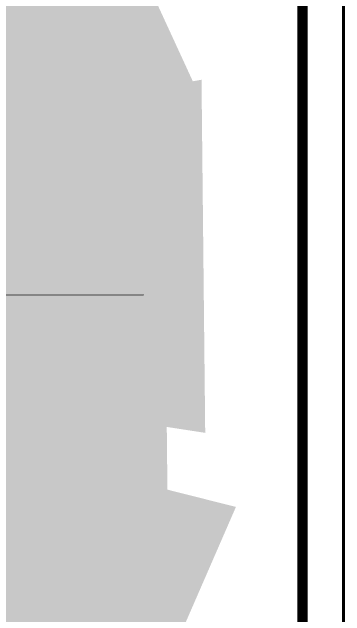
# Model space of a CAD drawing. Header units: millimetres. Extents: x 89040 to 596321, y -313033 to 2401191.
# Drawn here: x 596255.5 to 596320.6, y 1200613.2 to 1200731.3 of the extents above; entities that cross this region are included whole.
import ezdxf

# ---------------------------------------------------------------- set-up
doc = ezdxf.new("R2010")
doc.units = ezdxf.units.MM
doc.header["$MEASUREMENT"] = 0
doc.layers.get('0').update_dxf_attribs({"color": 251, "lineweight": 9})
for name, color, linetype, lineweight in [('1', 8, 'Continuous', 13), ('4 duong di', 11, 'Continuous', 9), ('KHUNGTEN', 7, 'Continuous', 25), ('KY HIEU', 9, 'Continuous', 9), ('MANH', 8, 'Continuous', 9)]:
    doc.layers.add(name, color=color, linetype=linetype, lineweight=lineweight)
doc.styles.add('THAO', font='VHELVCN.TTF')
doc.styles.add('VN', font='VHELVCN.TTF')
doc.dimstyles.new('HOA75', dxfattribs={"dimscale": 0, "dimtxt": 450, "dimasz": 120, "dimexe": 150, "dimexo": 0, "dimgap": 50, "dimtad": 1, "dimdec": 0, "dimrnd": 0.001, "dimzin": 13, "dimdsep": 46, "dimtxsty": 'VN', "dimblk": 'TICKA', "dimcen": 0.09, "dimclrd": 9, "dimclre": 9, "dimclrt": 7, "dimadec": 0, "dimazin": 0, "dimtfac": 1, "dimtdec": 0, "dimtix": 1, "dimtmove": 2, "dimatfit": 3, "dimldrblk": 'PL1', "dimfxl": 1, "dimtolj": 1, "dimtzin": 13, "dimarcsym": 0})
doc.dimstyles.new('SK100-M', dxfattribs={"dimscale": 100, "dimtxt": 3.6, "dimasz": 1.5, "dimexe": 3, "dimexo": 2, "dimgap": 0.5, "dimtad": 1, "dimdec": 0, "dimtxsty": 'THAO', "dimblk": 'ARCHTICK', "dimcen": 0.091, "dimdle": 3, "dimclrd": 256, "dimclre": 256, "dimclrt": 9, "dimadec": 0, "dimazin": 0, "dimtfac": 1, "dimtdec": 0, "dimtmove": 2, "dimatfit": 3, "dimfxl": 55, "dimfxlon": 1, "dimlwe": -1, "dimarcsym": 0})

# ---------------------------------------------------------------- blocks, each defined once
blk = doc.blocks.new('_ARCHTICK')
at = {"color": 0, "linetype": 'ByBlock', "const_width": 0.15}
blk.add_lwpolyline([(-0.5, -0.5), (0.5, 0.5)], dxfattribs=at)
blk = doc.blocks.new('PL')
at = {"layer": '1', "ltscale": 100}
blk.add_line((4.029908342286944, 0), (-6.671398499514908, 0), dxfattribs=at)
at = {"layer": '1', "ltscale": 100, "const_width": 1.6}
blk.add_lwpolyline([(0, 0), (-2.566846419125795, -8.508275751170004)], dxfattribs=at)
blk = doc.blocks.new('PL1')
at = {"layer": '4 duong di', "ltscale": 100, "xscale": 0.25, "yscale": 0.25, "zscale": 0.25}
blk.add_blockref('PL', (0, 0), dxfattribs=at)
blk = doc.blocks.new('TICKA')
at = {"color": 0}
for p, q in [((0, 2.5), (0, -2.5)), ((-2.5, 0), (2.5, 0))]:
    blk.add_line(p, q, dxfattribs=at)
at = {"color": 0, "const_width": 0.5}
blk.add_lwpolyline([(-0.7071067811865533, -0.7071067811865462), (0.7071067811865533, 0.7071067811865462)], dxfattribs=at)
at = {"color": 0, "const_width": 0.25}
for points in [[(0.5821067811865533, 0.7071067811865462, 1), (0.8321067811865532, 0.7071067811865462, 1)], [(-0.8321067811865532, -0.7071067811865462, 1), (-0.5821067811865533, -0.7071067811865462, 1)]]:
    blk.add_lwpolyline(points, format="xyb", close=True, dxfattribs=at)

msp = doc.modelspace()

# ---------------------------------------------------------------- linework, layer by layer
at = {"layer": 'KHUNGTEN', "color": 7, "const_width": 0.599997440000742}
msp.add_lwpolyline([(595240.7809848922, 1199890.057980405), (596320.2725626067, 1199890.057676576), (596320.2725626067, 1200956.62956193), (595240.7289387927, 1200956.629865774), (595240.7809848922, 1199890.057980405)], dxfattribs=at)
at = {"layer": 'KHUNGTEN', "linetype": 'Continuous', "lineweight": 0, "ltscale": 1.5, "const_width": 2}
msp.add_lwpolyline([(595248.7276588001, 1199898.056637848), (596312.2738425994, 1199898.05639799), (596312.2738425994, 1200948.63084333), (595248.7276588001, 1200948.631144359)], close=True, dxfattribs=at)

# ---------------------------------------------------------------- leaders
at = {"layer": 'KY HIEU', "color": 8}
for points in [[(596085.7034050687, 1200661.186049326), (596086.8096407524, 1200661.695063586)], [(596082.9281447786, 1200681.297668505), (596084.4309540929, 1200681.313406463)], [(596075.5850717126, 1200666.27352705), (596077.0878810268, 1200666.289265008)], [(596092.9377149222, 1200686.595932847), (596094.0543679807, 1200686.110197474)]]:
    msp.add_leader(points, dimstyle='SK100-M', override={"dimasz": 2.1, "dimgap": 0.5, "dimtad": 0}, dxfattribs=at)
at = {"layer": 'MANH'}
msp.add_leader([(596160.3243393612, 1200675.465654242), (596157.6914925697, 1200675.454166208)], dimstyle='HOA75', override={"dimscale": 1, "dimtad": 0}, dxfattribs=at)

doc.saveas('drawing.dxf')
